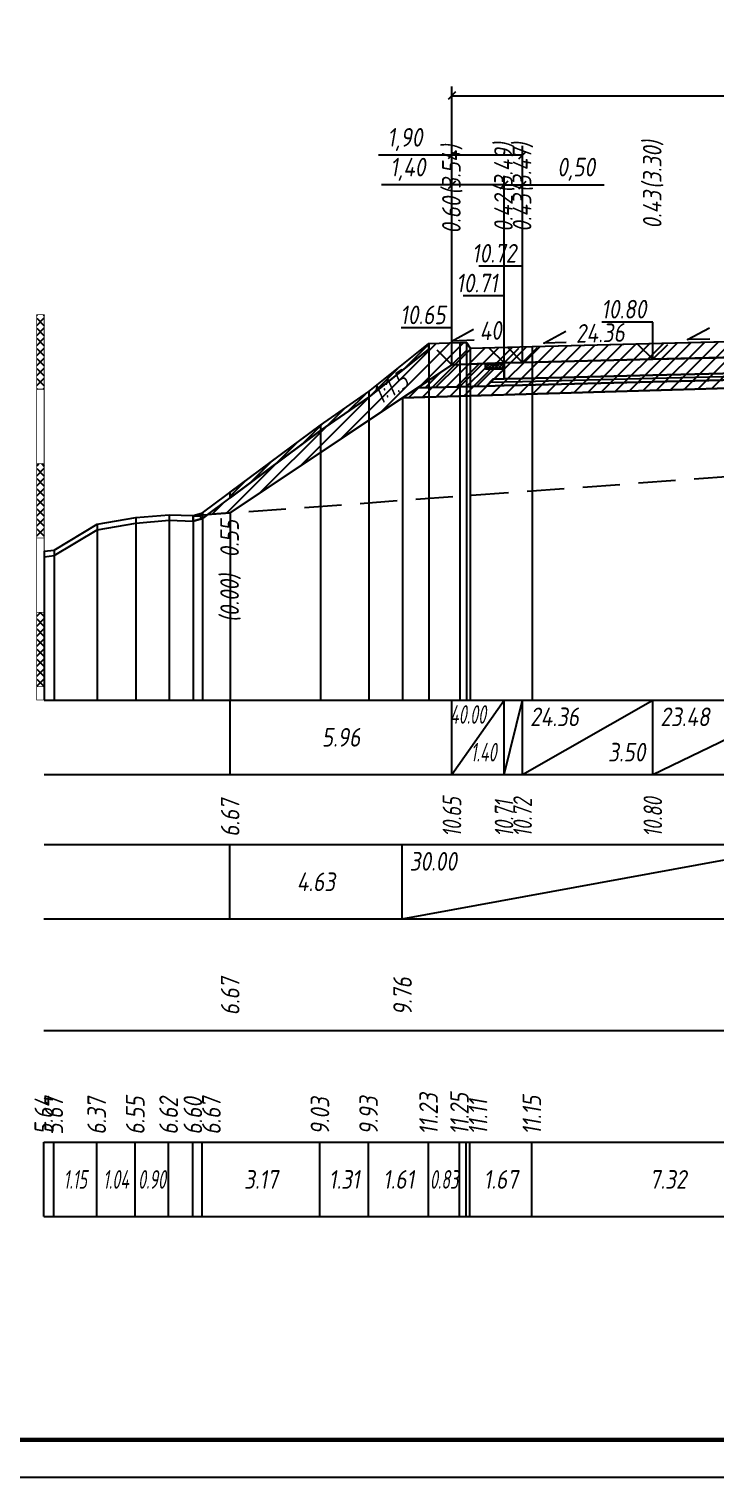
# Model space of a CAD drawing. Extents: x -717 to 1451, y -133302 to 233.
# Drawn here: x 78 to 170.2, y -101374.4 to -101179.8 of the extents above; entities that cross this region are included whole.
import ezdxf
from ezdxf.enums import TextEntityAlignment as Align

# ---------------------------------------------------------------- set-up
doc = ezdxf.new("R2010")
doc.units = 0
doc.linetypes.add('штриховая', pattern=[0.75, 0.5, -0.25])
for name, color, linetype in [('Интерполированный поперечник', 2, 'Continuous'), ('Код_510', 7, 'Continuous'), ('Код_514', 1, 'Continuous'), ('Код_516', 1, 'Continuous'), ('Контур_0', 7, 'Continuous'), ('Контур_2521', 7, 'Continuous'), ('Контур_2564', 7, 'Continuous'), ('Контур_2660', 7, 'Continuous'), ('Контур_2665', 7, 'Continuous'), ('Контур_400', 7, 'Continuous'), ('Контур_508', 7, 'Continuous'), ('Контур_512', 7, 'Continuous'), ('Контур_513', 7, 'Continuous'), ('Контур_818', 7, 'Continuous'), ('Красный поперечник', 1, 'Continuous'), ('Линейка абсолютных высот', 7, 'Continuous'), ('Объём_2501', 7, 'Continuous'), ('Объём_2564', 7, 'Continuous'), ('Объём_2650', 7, 'Continuous'), ('Объём_2660', 7, 'Continuous'), ('Объём_2661', 7, 'Continuous'), ('Объём_2665', 7, 'Continuous'), ('Объём_2666', 7, 'Continuous'), ('Объём_2667', 7, 'Continuous'), ('Объём_2668', 7, 'Continuous'), ('Объём_2669', 7, 'Continuous'), ('Объём_2675', 7, 'Continuous'), ('Откосы', 7, 'Continuous'), ('Отметки покрытия', 7, 'Continuous'), ('Рабочие отметки', 7, 'Continuous'), ('Рабочие отметки доп.', 7, 'Continuous'), ('Таблица', 7, 'Continuous'), ('Уклоны проезжей части', 7, 'Continuous'), ('Черный поперечник', 3, 'Continuous')]:
    doc.layers.add(name, color=color, linetype=linetype)
for name, color, linetype, true_color in [('Контур_2540', 2, 'Continuous', 0xffff00), ('Контур_2560', 2, 'Continuous', 0xffff00), ('Контур_2561', 7, 'Continuous', 0xff8040), ('Контур_2562', 3, 'Continuous', 0x00ff00), ('Контур_2563', 7, 'Continuous', 0xff8000), ('Контур_2570', 7, 'Continuous', 0x80ff00), ('Контур_2736', 4, 'Continuous', 0x00ffff), ('Контур_2737', 4, 'Continuous', 0x00ffff), ('Контур_2738', 4, 'Continuous', 0x00ffff), ('Контур_2739', 4, 'Continuous', 0x00ffff), ('Контур_2741', 4, 'Continuous', 0x00ffff), ('Контур_2742', 4, 'Continuous', 0x00ffff), ('Контур_2743', 4, 'Continuous', 0x00ffff), ('Контур_2744', 7, 'Continuous', 0xa4ffff), ('Контур_2745', 7, 'Continuous', 0xa4ffff), ('Контур_2747', 4, 'Continuous', 0x00ffff), ('Контур_2748', 4, 'Continuous', 0x00ffff), ('Контур_2749', 4, 'Continuous', 0x00ffff), ('Контур_2750', 4, 'Continuous', 0x00ffff), ('Контур_2751', 4, 'Continuous', 0x00ffff), ('Контур_2752', 4, 'Continuous', 0x00ffff), ('Контур_402', 7, 'Continuous', 0xff6464), ('Контур_703', 4, 'Continuous', 0x00ffff), ('Контур_705', 4, 'Continuous', 0x00ffff), ('Контур_707', 4, 'Continuous', 0x00ffff), ('Контур_720', 131, 'Continuous', 0xaaffff), ('Объём_2500', 7, 'Continuous', 0xc0c0c0), ('Объём_2520', 7, 'Continuous', 0x80ffff), ('Объём_2540', 2, 'Continuous', 0xffff00), ('Объём_2560', 2, 'Continuous', 0xffff00), ('Объём_2561', 7, 'Continuous', 0xff8040), ('Объём_2562', 3, 'Continuous', 0x00ff00), ('Объём_2563', 7, 'Continuous', 0xff8000), ('Объём_2570', 7, 'Continuous', 0x80ff00), ('Объём_2580', 3, 'Continuous', 0x00ff00), ('Объём_2600', 7, 'Continuous', 0x808000)]:
    doc.layers.add(name, color=color, linetype=linetype, true_color=true_color)
doc.styles.get("Standard").update_dxf_attribs({"font": 'txt', "height": 2.5})
doc.styles.add('М', font='romand.shx', dxfattribs={"width": 0.8, "oblique": 10, "height": 2.5})
doc.dimstyles.new('ISO-25', dxfattribs={"dimtxt": 2.5, "dimasz": 2.5, "dimexe": 1.25, "dimexo": 0.625, "dimtad": 1, "dimtxsty": 'Standard', "dimcen": 2.5, "dimadec": 0, "dimazin": 0, "dimtfac": 1, "dimtmove": 0, "dimatfit": 3, "dimfxl": 1, "dimarcsym": 0})
pattern_1 = [(45.0000013, (0, 0), (-0.6735192404, 0.673519211), []), (135.0000003, (0, 0), (-0.673519222, -0.67351923), [])]

# ---------------------------------------------------------------- blocks, each defined once
blk = doc.blocks.new('_Oblique')
at = {"color": 0, "linetype": 'ByBlock', "lineweight": -2}
blk.add_line((-0.5, -0.5), (0.5, 0.5), dxfattribs=at)
blk = doc.blocks.new('*D2035')
at = {"color": 0, "lineweight": -2, "transparency": 16777216}
for p, q in [((134.81, -101224.4), (134.81, -101199.52)), ((141.81, -101224.12), (141.81, -101199.52)), ((134.81, -101200.77), (125.34, -101200.77)), ((141.81, -101200.77), (134.81, -101200.77))]:
    blk.add_line(p, q, dxfattribs=at)
at = {"layer": 'Defpoints', "color": 0, "transparency": 16777216}
for p in [(141.81, -101200.77), (134.81, -101225.02), (141.81, -101224.74)]:
    blk.add_point(p, dxfattribs=at)
at = {"color": 0, "lineweight": -2, "transparency": 16777216, "rotation": 180}
blk.add_blockref('_Oblique', (134.81, -101200.77), dxfattribs=at)
at = {"color": 0, "lineweight": -2, "transparency": 16777216}
blk.add_blockref('_Oblique', (141.81, -101200.77), dxfattribs=at)
at = {"color": 0, "transparency": 16777216, "insert": (128.88, -101198.66), "char_height": 2.5, "width": 8.75, "attachment_point": 5, "style": 'М'}
blk.add_mtext('1,40', dxfattribs=at)
blk = doc.blocks.new('*D2037')
at = {"color": 0, "lineweight": -2, "transparency": 16777216}
for p, q in [((141.81, -101224.12), (141.81, -101199.52)), ((144.31, -101224.06), (144.31, -101199.52)), ((141.81, -101200.77), (144.31, -101200.77)), ((144.31, -101200.77), (155.27, -101200.77))]:
    blk.add_line(p, q, dxfattribs=at)
at = {"layer": 'Defpoints', "color": 0, "transparency": 16777216}
for p in [(144.31, -101200.77), (141.81, -101224.74), (144.31, -101224.68)]:
    blk.add_point(p, dxfattribs=at)
at = {"color": 0, "lineweight": -2, "transparency": 16777216, "rotation": 180}
blk.add_blockref('_Oblique', (141.81, -101200.77), dxfattribs=at)
at = {"color": 0, "lineweight": -2, "transparency": 16777216}
blk.add_blockref('_Oblique', (144.31, -101200.77), dxfattribs=at)
at = {"color": 0, "transparency": 16777216, "insert": (151.51, -101198.66), "char_height": 2.5, "width": 9.1667, "attachment_point": 5, "style": 'М'}
blk.add_mtext('0,50', dxfattribs=at)
blk = doc.blocks.new('*D2040')
at = {"color": 0, "lineweight": -2, "transparency": 16777216}
for p, q in [((134.81, -101224.4), (134.81, -101195.52)), ((144.31, -101224.06), (144.31, -101195.52)), ((134.81, -101196.77), (124.95, -101196.77)), ((144.31, -101196.77), (134.81, -101196.77))]:
    blk.add_line(p, q, dxfattribs=at)
at = {"layer": 'Defpoints', "color": 0, "transparency": 16777216}
for p in [(144.31, -101196.77), (134.81, -101225.02), (144.31, -101224.68)]:
    blk.add_point(p, dxfattribs=at)
at = {"color": 0, "lineweight": -2, "transparency": 16777216, "rotation": 180}
blk.add_blockref('_Oblique', (134.81, -101196.77), dxfattribs=at)
at = {"color": 0, "lineweight": -2, "transparency": 16777216}
blk.add_blockref('_Oblique', (144.31, -101196.77), dxfattribs=at)
at = {"color": 0, "transparency": 16777216, "insert": (128.49, -101194.66), "char_height": 2.5, "width": 8.75, "attachment_point": 5, "style": 'М'}
blk.add_mtext('1,90', dxfattribs=at)
blk = doc.blocks.new('*D2041')
at = {"color": 0, "lineweight": -2, "transparency": 16777216}
for p, q in [((134.81, -101224.4), (134.81, -101187.52)), ((230.31, -101223.06), (230.31, -101187.52)), ((134.81, -101188.77), (230.31, -101188.77))]:
    blk.add_line(p, q, dxfattribs=at)
at = {"layer": 'Defpoints', "color": 0, "transparency": 16777216}
for p in [(230.31, -101188.77), (230.31, -101223.68), (134.81, -101225.02)]:
    blk.add_point(p, dxfattribs=at)
at = {"color": 0, "lineweight": -2, "transparency": 16777216, "rotation": 180}
blk.add_blockref('_Oblique', (134.81, -101188.77), dxfattribs=at)
at = {"color": 0, "lineweight": -2, "transparency": 16777216}
blk.add_blockref('_Oblique', (230.31, -101188.77), dxfattribs=at)
at = {"color": 0, "transparency": 16777216, "insert": (182.56, -101186.66), "char_height": 2.5, "width": 10.4167, "attachment_point": 5, "style": 'М'}
blk.add_mtext('19,10', dxfattribs=at)

msp = doc.modelspace()

# ---------------------------------------------------------------- hatches: boundary and pattern name
h = msp.add_hatch()
h.set_pattern_fill('ANSI37', color=256, scale=0.1)
h.set_pattern_definition([(45, (140.56287, -101224.99594), (-0.22451, 0.22451), []), (135, (140.56287, -101224.99594), (-0.22451, -0.22451), [])])
h.paths.add_polyline_path([(139.313, -101224.781), (139.313, -101225.499), (141.813, -101225.499), (141.813, -101224.681), (140.555, -101224.996)])
at = {"layer": 'Линейка абсолютных высот'}
h = msp.add_hatch(dxfattribs=at)
h.set_pattern_fill('ANSI37', scale=0.3, style=0)
h.set_pattern_definition(pattern_1)
h.paths.add_polyline_path([(80, -101228.211), (80, -101218.211), (79, -101218.211), (79, -101228.211)])
h = msp.add_hatch(dxfattribs=at)
h.set_pattern_fill('ANSI37', scale=0.3, style=0)
h.set_pattern_definition(pattern_1)
h.paths.add_polyline_path([(80, -101248.211), (80, -101238.211), (79, -101238.211), (79, -101248.211)])
h = msp.add_hatch(dxfattribs=at)
h.set_pattern_fill('ANSI37', scale=0.3, style=0)
h.set_pattern_definition(pattern_1)
h.paths.add_polyline_path([(80, -101268.211), (80, -101258.211), (79, -101258.211), (79, -101268.211)])
at = {"layer": 'Объём_2563'}
h = msp.add_hatch(dxfattribs=at)
h.set_pattern_fill('ANSI31', color=256, scale=0.3)
h.paths.add_polyline_path([(140.313, -101226.867), (141.813, -101226.831), (141.813, -101225.499), (139.313, -101225.495), (139.313, -101224.781), (134.813, -101224.961), (130.235, -101228.013), (139.39, -101227.79)])
at = {"layer": 'Объём_2570'}
h = msp.add_hatch(dxfattribs=at)
h.set_pattern_fill('ANSI31', color=256, scale=0.2)
h.paths.add_polyline_path([(131.722, -101222.822), (123.66, -101229.291), (117.121, -101233.788), (105, -101242.82), (105, -101242.07), (117.121, -101233.038), (123.66, -101228.541), (131.722, -101222.072)])
at = {"layer": 'Объём_2600'}
h = msp.add_hatch(dxfattribs=at)
h.set_pattern_fill('ANSI31', color=6, scale=0.4)
h.paths.add_polyline_path([(182.563, -101227.756), (128.172, -101229.388), (105, -101244.836), (101.999, -101245.056), (117.121, -101233.788), (123.66, -101229.291), (131.722, -101222.822), (131.722, -101222.072), (135.876, -101221.948), (136.773, -101221.93), (137.273, -101222.68), (145.602, -101222.457), (182.563, -101221.547)])
h = msp.add_hatch(dxfattribs=at)
h.set_pattern_fill('HONEY', color=5, scale=0.3)
h.paths.add_polyline_path([(101.282, -101245.59), (100.034, -101245.948), (100.034, -101245.199), (101.999, -101245.056)])

# ---------------------------------------------------------------- linework, layer by layer
at = {"flags": 128}
msp.add_lwpolyline([(-30.054, -101374.421), (389.946, -101374.421), (389.946, -101077.421), (-30.054, -101077.421)], close=True, dxfattribs=at)
at = {"const_width": 0.6, "flags": 128}
msp.add_lwpolyline([(-10.054, -101369.421), (384.946, -101369.421), (384.946, -101082.421), (-10.054, -101082.421)], close=True, dxfattribs=at)
msp.add_lwpolyline([(139.313, -101224.781), (139.313, -101225.499), (141.813, -101225.499), (141.813, -101224.681), (140.555, -101224.996), (139.313, -101224.781)])
at = {"layer": 'Интерполированный поперечник', "linetype": 'штриховая', "ltscale": 10, "flags": 128}
msp.add_lwpolyline([(100.034, -101245.199), (258.338, -101233.621)], dxfattribs=at)
at = {"layer": 'Код_510'}
for p, q in [((79.946, -101339.421), (79.946, -101329.421)), ((81.287, -101339.421), (81.287, -101329.421)), ((87.057, -101339.421), (87.057, -101329.421)), ((92.244, -101339.421), (92.244, -101329.421)), ((96.725, -101339.421), (96.725, -101329.421)), ((99.98, -101339.421), (99.98, -101329.421)), ((101.228, -101339.421), (101.228, -101329.421)), ((117.067, -101339.421), (117.067, -101329.421)), ((123.606, -101339.421), (123.606, -101329.421)), ((131.668, -101339.421), (131.668, -101329.421)), ((135.822, -101339.421), (135.822, -101329.421)), ((136.719, -101339.421), (136.719, -101329.421)), ((137.219, -101339.421), (137.219, -101329.421)), ((145.548, -101339.421), (145.548, -101329.421))]:
    msp.add_line(p, q, dxfattribs=at)
at = {"layer": 'Код_514'}
for p, q in [((105, -101280), (105, -101270)), ((134.813, -101280), (134.813, -101270)), ((134.813, -101280), (141.813, -101270)), ((141.813, -101280), (141.813, -101270)), ((141.813, -101280), (144.313, -101270)), ((144.313, -101280), (144.313, -101270)), ((144.313, -101280), (161.813, -101270)), ((161.813, -101280), (161.813, -101270)), ((161.813, -101280), (182.563, -101270))]:
    msp.add_line(p, q, dxfattribs=at)
at = {"layer": 'Код_516'}
for p, q in [((104.946, -101299.421), (104.946, -101289.421)), ((128.118, -101299.421), (128.118, -101289.421)), ((128.118, -101299.421), (182.509, -101289.421))]:
    msp.add_line(p, q, dxfattribs=at)
at = {"layer": 'Контур_0', "flags": 128}
for points in [[(182.563, -101223.706), (161.813, -101224.194), (144.313, -101224.62), (144.313, -101224.62), (144.313, -101224.62), (144.313, -101224.62), (144.313, -101224.62), (141.813, -101224.681), (141.813, -101226.831), (144.313, -101226.77), (144.313, -101226.77), (144.313, -101226.77), (144.313, -101226.77), (144.313, -101226.77), (144.313, -101226.77), (161.813, -101226.344), (182.563, -101225.856), (182.563, -101223.706)], [(134.813, -101224.961), (105, -101244.836), (105, -101244.836), (105, -101244.836), (105, -101244.836), (105, -101244.836), (105, -101244.836), (105, -101244.836), (105, -101244.836), (105, -101244.836), (105, -101244.836), (105, -101244.836), (105, -101244.836), (105, -101244.836), (105, -101244.836), (105, -101244.836)], [(134.813, -101224.961), (105, -101244.836), (105, -101244.836), (105, -101244.836), (105, -101244.836), (105, -101244.836), (105, -101244.836), (105, -101244.836), (105, -101244.836), (105, -101244.836), (105, -101244.836), (105, -101244.836), (105, -101244.836), (105, -101244.836), (105, -101244.836), (105, -101244.836), (105, -101244.836), (105, -101244.836), (105, -101244.836), (105, -101244.836), (105, -101244.836), (105, -101244.836), (105, -101244.836), (105, -101244.836), (105, -101244.836), (105, -101244.836), (105, -101244.836), (105, -101244.836), (105, -101244.836), (105, -101244.836)], [(134.813, -101224.961), (134.813, -101224.961)], [(130.235, -101228.013), (139.39, -101227.79), (140.313, -101226.867), (141.813, -101226.831)], [(182.563, -101225.856), (161.813, -101226.344), (144.313, -101226.77), (144.313, -101226.77), (144.313, -101226.77), (144.313, -101226.77), (144.313, -101226.77), (144.313, -101226.77), (141.813, -101226.831), (140.313, -101226.867), (139.39, -101227.79), (141.813, -101227.731), (144.313, -101227.67), (144.313, -101227.67), (144.313, -101227.67), (144.313, -101227.67), (144.313, -101227.67), (144.313, -101227.67), (161.813, -101227.244), (182.563, -101226.756), (182.563, -101225.856)]]:
    msp.add_lwpolyline(points, dxfattribs=at)
at = {"layer": 'Контур_2521', "color": 250, "flags": 128}
msp.add_lwpolyline([(182.563, -101226.306), (161.813, -101226.794), (144.313, -101227.22), (144.313, -101227.22), (144.313, -101227.22), (144.313, -101227.22), (144.313, -101227.22), (144.313, -101227.22), (141.813, -101227.281), (139.852, -101227.329)], dxfattribs=at)
at = {"layer": 'Контур_2540', "flags": 128}
msp.add_lwpolyline([(161.813, -101227.244), (144.313, -101227.67), (141.813, -101227.731), (139.39, -101227.79), (130.235, -101228.013), (128.172, -101229.388), (182.563, -101227.756), (182.563, -101226.756), (161.813, -101227.244)], dxfattribs=at)
at = {"layer": 'Контур_2560', "flags": 128}
msp.add_lwpolyline([(134.813, -101224.961), (134.813, -101224.961), (134.813, -101224.961), (141.813, -101224.681)], dxfattribs=at)
at = {"layer": 'Контур_2561', "flags": 128}
msp.add_lwpolyline([(141.813, -101224.681), (141.813, -101224.681), (134.813, -101224.961), (134.813, -101224.961), (141.813, -101224.681)], dxfattribs=at)
at = {"layer": 'Контур_2562', "flags": 128}
msp.add_lwpolyline([(134.813, -101224.961), (134.813, -101224.961), (134.813, -101224.961), (134.813, -101224.961), (134.813, -101224.961)], dxfattribs=at)
at = {"layer": 'Контур_2563', "flags": 128}
msp.add_lwpolyline([(140.313, -101226.867), (141.813, -101226.831), (141.813, -101224.681), (134.813, -101224.961), (130.235, -101228.013), (139.39, -101227.79), (140.313, -101226.867)], dxfattribs=at)
at = {"layer": 'Контур_2564', "flags": 128}
msp.add_lwpolyline([(134.813, -101224.961), (141.813, -101224.681)], dxfattribs=at)
at = {"layer": 'Контур_2570', "flags": 128}
msp.add_lwpolyline([(80, -101250.75), (81.341, -101250.588), (87.111, -101247.122), (92.298, -101246.202), (96.779, -101245.837), (100.034, -101245.948), (100.034, -101245.948), (101.282, -101245.59), (117.121, -101233.788), (123.66, -101229.291), (131.722, -101222.822), (131.722, -101222.072), (135.876, -101221.948), (136.773, -101221.93), (137.273, -101222.68), (145.602, -101222.457), (182.217, -101221.553)], dxfattribs=at)
at = {"layer": 'Контур_2660', "flags": 128}
msp.add_lwpolyline([(128.172, -101229.388), (182.563, -101227.756)], dxfattribs=at)
at = {"layer": 'Контур_2665', "flags": 128}
msp.add_lwpolyline([(134.813, -101224.961), (134.813, -101224.961)], dxfattribs=at)
at = {"layer": 'Контур_2736', "flags": 128}
msp.add_lwpolyline([(134.813, -101224.961), (105, -101244.836)], dxfattribs=at)
at = {"layer": 'Контур_2737', "flags": 128}
msp.add_lwpolyline([(105, -101244.836), (105, -101244.836)], dxfattribs=at)
at = {"layer": 'Контур_2738', "flags": 128}
msp.add_lwpolyline([(105, -101244.836), (105, -101244.836)], dxfattribs=at)
at = {"layer": 'Контур_2739', "flags": 128}
msp.add_lwpolyline([(105, -101244.836), (105, -101244.836)], dxfattribs=at)
at = {"layer": 'Контур_2741', "flags": 128}
msp.add_lwpolyline([(105, -101244.836), (105, -101244.836)], dxfattribs=at)
at = {"layer": 'Контур_2742', "flags": 128}
msp.add_lwpolyline([(105, -101244.836), (105, -101244.836)], dxfattribs=at)
at = {"layer": 'Контур_2743', "flags": 128}
msp.add_lwpolyline([(105, -101244.836), (105, -101244.836)], dxfattribs=at)
at = {"layer": 'Контур_2744', "flags": 128}
msp.add_lwpolyline([(105, -101244.836), (105, -101244.836)], dxfattribs=at)
msp.add_lwpolyline([(105, -101244.836), (105, -101244.836)], dxfattribs=at)
msp.add_lwpolyline([(105, -101244.836), (105, -101244.836)], dxfattribs=at)
msp.add_lwpolyline([(105, -101244.836), (105, -101244.836)], dxfattribs=at)
msp.add_lwpolyline([(105, -101244.836), (105, -101244.836)], dxfattribs=at)
msp.add_lwpolyline([(105, -101244.836), (105, -101244.836)], dxfattribs=at)
at = {"layer": 'Контур_2745', "flags": 128}
msp.add_lwpolyline([(105, -101244.836), (105, -101244.836)], dxfattribs=at)
msp.add_lwpolyline([(105, -101244.836), (105, -101244.836)], dxfattribs=at)
msp.add_lwpolyline([(105, -101244.836), (105, -101244.836)], dxfattribs=at)
msp.add_lwpolyline([(105, -101244.836), (105, -101244.836)], dxfattribs=at)
msp.add_lwpolyline([(105, -101244.836), (105, -101244.836)], dxfattribs=at)
msp.add_lwpolyline([(105, -101244.836), (105, -101244.836)], dxfattribs=at)
at = {"layer": 'Контур_2747', "flags": 128}
msp.add_lwpolyline([(105, -101244.836), (105, -101244.836)], dxfattribs=at)
at = {"layer": 'Контур_2748', "flags": 128}
msp.add_lwpolyline([(105, -101244.836), (105, -101244.836)], dxfattribs=at)
at = {"layer": 'Контур_2749', "flags": 128}
msp.add_lwpolyline([(105, -101244.836), (105, -101244.836)], dxfattribs=at)
at = {"layer": 'Контур_2750', "flags": 128}
msp.add_lwpolyline([(105, -101244.836), (105, -101244.836)], dxfattribs=at)
at = {"layer": 'Контур_2751', "flags": 128}
msp.add_lwpolyline([(105, -101244.836), (105, -101244.836)], dxfattribs=at)
at = {"layer": 'Контур_2752', "flags": 128}
msp.add_lwpolyline([(105, -101244.836), (105, -101244.836)], dxfattribs=at)
at = {"layer": 'Контур_400', "flags": 128}
msp.add_lwpolyline([(141.813, -101224.681), (144.313, -101224.62), (144.313, -101224.62), (144.313, -101224.62), (144.313, -101224.62), (144.313, -101224.62), (144.313, -101224.62), (161.813, -101224.194), (182.563, -101223.706)], dxfattribs=at)
at = {"layer": 'Контур_402', "flags": 128}
msp.add_lwpolyline([(128.172, -101229.388), (182.563, -101227.756), (239.057, -101229.451)], dxfattribs=at)
at = {"layer": 'Контур_508', "flags": 128}
msp.add_lwpolyline([(105, -101244.836), (128.172, -101229.388), (182.563, -101227.756), (239.057, -101229.451), (246.599, -101234.479)], dxfattribs=at)
at = {"layer": 'Контур_512', "flags": 128}
msp.add_lwpolyline([(105, -101244.836), (128.172, -101229.388), (182.563, -101227.756), (239.057, -101229.451), (246.599, -101234.479)], dxfattribs=at)
at = {"layer": 'Контур_513', "flags": 128}
msp.add_lwpolyline([(105, -101244.836), (128.172, -101229.388), (182.563, -101227.756), (239.057, -101229.451), (246.599, -101234.479)], dxfattribs=at)
at = {"layer": 'Контур_703', "flags": 128}
for points in [[(134.813, -101224.961), (105, -101244.836)], [(105, -101244.836), (105, -101244.836)]]:
    msp.add_lwpolyline(points, dxfattribs=at)
at = {"layer": 'Контур_705', "flags": 128}
msp.add_lwpolyline([(105, -101244.836), (105, -101244.836)], dxfattribs=at)
at = {"layer": 'Контур_707', "flags": 128}
msp.add_lwpolyline([(105, -101244.836), (105, -101244.836)], dxfattribs=at)
at = {"layer": 'Контур_720', "flags": 128}
msp.add_lwpolyline([(105, -101244.836), (105, -101244.836)], dxfattribs=at)
at = {"layer": 'Контур_818', "flags": 128}
msp.add_lwpolyline([(105, -101242.82), (117.121, -101233.788), (123.66, -101229.291), (131.722, -101222.822), (131.722, -101222.072), (135.876, -101221.948), (136.773, -101221.93), (137.273, -101222.68), (145.602, -101222.457), (182.217, -101221.553), (182.563, -101221.547), (190.913, -101221.405), (227.945, -101221.424), (228.445, -101220.674), (229.504, -101220.948), (233.688, -101221.681), (246.599, -101227.38)], dxfattribs=at)
at = {"layer": 'Красный поперечник'}
for p, q in [((161.813, -101224.194), (182.563, -101223.706)), ((105, -101244.836), (134.813, -101224.961)), ((134.813, -101224.961), (141.813, -101224.681)), ((141.813, -101224.681), (144.313, -101224.62)), ((144.313, -101224.62), (161.813, -101224.194)), ((128.172, -101229.388), (128.172, -101270)), ((105, -101244.836), (105, -101270))]:
    msp.add_line(p, q, dxfattribs=at)
at = {"layer": 'Линейка абсолютных высот', "color": 7, "const_width": 0.1, "flags": 128}
for points in [[(80, -101228.211), (80, -101218.211), (79, -101218.211), (79, -101228.211), (80, -101228.211)], [(80, -101238.211), (80, -101228.211), (79, -101228.211), (79, -101238.211), (80, -101238.211)], [(80, -101248.211), (80, -101238.211), (79, -101238.211), (79, -101248.211), (80, -101248.211)], [(80, -101258.211), (80, -101248.211), (79, -101248.211), (79, -101258.211), (80, -101258.211)], [(80, -101268.211), (80, -101258.211), (79, -101258.211), (79, -101268.211), (80, -101268.211)], [(80, -101270), (80, -101268.211), (79, -101268.211), (79, -101270), (80, -101270)]]:
    msp.add_lwpolyline(points, dxfattribs=at)
at = {"layer": 'Объём_2500', "flags": 128}
msp.add_lwpolyline([(182.563, -101223.706), (161.813, -101224.194), (144.313, -101224.62), (144.313, -101224.62), (144.313, -101224.62), (144.313, -101224.62), (144.313, -101224.62), (141.813, -101224.681), (141.813, -101226.831), (144.313, -101226.77), (144.313, -101226.77), (144.313, -101226.77), (144.313, -101226.77), (144.313, -101226.77), (144.313, -101226.77), (161.813, -101226.344), (182.563, -101225.856), (182.563, -101223.706)], dxfattribs=at)
at = {"layer": 'Объём_2501', "flags": 128}
msp.add_lwpolyline([(141.813, -101224.681), (144.313, -101224.62), (144.313, -101224.62), (144.313, -101224.62), (144.313, -101224.62), (144.313, -101224.62), (144.313, -101224.62), (161.813, -101224.194), (182.563, -101223.706)], dxfattribs=at)
at = {"layer": 'Объём_2520', "color": 250, "flags": 128}
msp.add_lwpolyline([(182.563, -101225.856), (161.813, -101226.344), (144.313, -101226.77), (144.313, -101226.77), (144.313, -101226.77), (144.313, -101226.77), (144.313, -101226.77), (144.313, -101226.77), (141.813, -101226.831), (140.313, -101226.867), (139.39, -101227.79), (141.813, -101227.731), (144.313, -101227.67), (144.313, -101227.67), (144.313, -101227.67), (144.313, -101227.67), (144.313, -101227.67), (144.313, -101227.67), (161.813, -101227.244), (182.563, -101226.756), (182.563, -101225.856)], dxfattribs=at)
at = {"layer": 'Объём_2540', "flags": 128}
msp.add_lwpolyline([(161.813, -101227.244), (144.313, -101227.67), (141.813, -101227.731), (139.39, -101227.79), (130.235, -101228.013), (128.172, -101229.388), (182.563, -101227.756), (182.563, -101226.756), (161.813, -101227.244)], dxfattribs=at)
at = {"layer": 'Объём_2560', "flags": 128}
msp.add_lwpolyline([(134.813, -101224.961), (134.813, -101224.961), (134.813, -101224.961), (141.813, -101224.681)], dxfattribs=at)
at = {"layer": 'Объём_2561', "flags": 128}
msp.add_lwpolyline([(141.813, -101224.681), (141.813, -101224.681), (134.813, -101224.961), (134.813, -101224.961), (141.813, -101224.681)], dxfattribs=at)
at = {"layer": 'Объём_2562', "flags": 128}
msp.add_lwpolyline([(134.813, -101224.961), (134.813, -101224.961), (134.813, -101224.961), (134.813, -101224.961), (134.813, -101224.961)], dxfattribs=at)
at = {"layer": 'Объём_2563', "color": 250, "flags": 128}
msp.add_lwpolyline([(140.313, -101226.867), (141.813, -101226.831), (141.813, -101225.499), (139.313, -101225.495), (139.313, -101224.781), (134.813, -101224.961), (130.235, -101228.013), (139.39, -101227.79), (140.313, -101226.867)], dxfattribs=at)
at = {"layer": 'Объём_2564', "flags": 128}
msp.add_lwpolyline([(134.813, -101224.961), (141.813, -101224.681)], dxfattribs=at)
at = {"layer": 'Объём_2570', "flags": 128}
msp.add_lwpolyline([(131.722, -101222.822), (123.66, -101229.291), (117.121, -101233.788), (105, -101242.82), (105, -101242.07), (117.121, -101233.038), (123.66, -101228.541), (131.722, -101222.072), (131.722, -101222.822), (131.722, -101222.822)], dxfattribs=at)
at = {"layer": 'Объём_2580', "flags": 128}
msp.add_lwpolyline([(134.813, -101224.961), (134.813, -101224.961)], dxfattribs=at)
at = {"layer": 'Объём_2600', "color": 5, "flags": 128}
msp.add_lwpolyline([(101.282, -101245.59), (100.034, -101245.948), (100.034, -101245.199), (101.999, -101245.056), (101.282, -101245.59), (101.282, -101245.59)], dxfattribs=at)
at = {"layer": 'Объём_2650', "color": 6, "flags": 128}
msp.add_lwpolyline([(182.563, -101227.756), (128.172, -101229.388), (105, -101244.836), (101.999, -101245.056), (117.121, -101233.788), (123.66, -101229.291), (131.722, -101222.822), (131.722, -101222.072), (135.876, -101221.948), (136.773, -101221.93), (137.273, -101222.68), (145.602, -101222.457), (182.563, -101221.547), (182.563, -101227.756), (182.563, -101227.756)], dxfattribs=at)
at = {"layer": 'Объём_2660', "flags": 128}
msp.add_lwpolyline([(128.172, -101229.388), (182.563, -101227.756)], dxfattribs=at)
at = {"layer": 'Объём_2661', "flags": 128}
msp.add_lwpolyline([(134.813, -101224.961), (105, -101244.836)], dxfattribs=at)
at = {"layer": 'Объём_2665', "flags": 128}
msp.add_lwpolyline([(134.813, -101224.961), (134.813, -101224.961)], dxfattribs=at)
at = {"layer": 'Объём_2666', "flags": 128}
msp.add_lwpolyline([(134.813, -101224.961), (105, -101244.836)], dxfattribs=at)
at = {"layer": 'Объём_2667', "flags": 128}
msp.add_lwpolyline([(105, -101244.836), (105, -101244.836)], dxfattribs=at)
msp.add_lwpolyline([(105, -101244.836), (105, -101244.836)], dxfattribs=at)
at = {"layer": 'Объём_2668', "flags": 128}
msp.add_lwpolyline([(105, -101244.836), (105, -101244.836)], dxfattribs=at)
msp.add_lwpolyline([(105, -101244.836), (105, -101244.836)], dxfattribs=at)
at = {"layer": 'Объём_2669', "flags": 128}
msp.add_lwpolyline([(105, -101244.836), (105, -101244.836)], dxfattribs=at)
msp.add_lwpolyline([(105, -101244.836), (105, -101244.836)], dxfattribs=at)
at = {"layer": 'Объём_2675', "flags": 128}
msp.add_lwpolyline([(105, -101244.836), (105, -101244.836)], dxfattribs=at)
msp.add_lwpolyline([(105, -101244.836), (105, -101244.836)], dxfattribs=at)
msp.add_lwpolyline([(105, -101244.836), (105, -101244.836)], dxfattribs=at)
msp.add_lwpolyline([(105, -101244.836), (105, -101244.836)], dxfattribs=at)
msp.add_lwpolyline([(105, -101244.836), (105, -101244.836)], dxfattribs=at)
msp.add_lwpolyline([(105, -101244.836), (105, -101244.836)], dxfattribs=at)
msp.add_lwpolyline([(105, -101244.836), (105, -101244.836)], dxfattribs=at)
msp.add_lwpolyline([(105, -101244.836), (105, -101244.836)], dxfattribs=at)
msp.add_lwpolyline([(105, -101244.836), (105, -101244.836)], dxfattribs=at)
msp.add_lwpolyline([(105, -101244.836), (105, -101244.836)], dxfattribs=at)
msp.add_lwpolyline([(105, -101244.836), (105, -101244.836)], dxfattribs=at)
msp.add_lwpolyline([(105, -101244.836), (105, -101244.836)], dxfattribs=at)
at = {"layer": 'Откосы', "color": 1, "flags": 128}
for points in [[(137.781, -101221.639), (134.784, -101221.758), (137.721, -101220.14)], [(150.159, -101221.938), (147.159, -101222.011), (150.122, -101220.438)], [(169.484, -101221.473), (166.485, -101221.544), (169.449, -101219.974)]]:
    msp.add_lwpolyline(points, dxfattribs=at)
at = {"layer": 'Отметки покрытия', "color": 1}
for p, q in [((144.313, -101211.681), (138.413, -101211.681)), ((144.313, -101224.62), (144.313, -101211.681)), ((141.813, -101215.681), (136.313, -101215.681)), ((141.813, -101224.681), (141.813, -101215.681)), ((161.813, -101219.194), (154.963, -101219.194)), ((161.813, -101224.194), (161.813, -101219.194)), ((134.813, -101219.961), (127.963, -101219.961)), ((134.813, -101224.961), (134.813, -101219.961)), ((134.813, -101224.961), (132.813, -101222.961)), ((134.813, -101224.961), (136.813, -101222.961)), ((141.813, -101224.681), (139.813, -101222.681)), ((141.813, -101224.681), (143.813, -101222.681)), ((144.313, -101224.62), (142.313, -101222.62)), ((144.313, -101224.62), (146.313, -101222.62)), ((161.813, -101224.194), (159.813, -101222.194)), ((161.813, -101224.194), (163.813, -101222.194))]:
    msp.add_line(p, q, dxfattribs=at)
at = {"layer": 'Таблица'}
for p, q in [((80, -101270), (271.599, -101270)), ((80, -101280), (271.599, -101280)), ((80, -101289.421), (271.599, -101289.421)), ((79.946, -101299.421), (271.545, -101299.421)), ((79.946, -101314.421), (271.545, -101314.421)), ((79.946, -101329.421), (271.545, -101329.421)), ((79.946, -101339.421), (271.545, -101339.421))]:
    msp.add_line(p, q, dxfattribs=at)
at = {"layer": 'Черный поперечник', "color": 7}
for p, q in [((131.722, -101222.072), (131.722, -101270)), ((135.876, -101221.948), (135.876, -101270)), ((136.773, -101221.93), (136.773, -101270)), ((137.273, -101222.68), (137.273, -101270)), ((145.602, -101222.457), (145.602, -101270)), ((123.66, -101228.541), (123.66, -101270)), ((117.121, -101233.038), (117.121, -101270)), ((96.779, -101245.087), (96.779, -101270)), ((101.282, -101244.84), (101.282, -101270)), ((87.111, -101246.372), (87.111, -101270)), ((92.298, -101245.452), (92.298, -101270)), ((100.034, -101245.198), (100.034, -101270)), ((80, -101250), (80, -101270)), ((81.341, -101249.838), (81.341, -101270))]:
    msp.add_line(p, q, dxfattribs=at)
at = {"layer": 'Черный поперечник', "flags": 128}
msp.add_lwpolyline([(80, -101250), (81.341, -101249.838), (87.111, -101246.372), (92.298, -101245.452), (96.779, -101245.087), (100.034, -101245.198), (101.282, -101244.84), (117.121, -101233.038), (123.66, -101228.541), (131.722, -101222.072), (135.876, -101221.948), (136.773, -101221.93), (137.273, -101222.68), (145.602, -101222.457), (182.217, -101221.553)], dxfattribs=at)

# ---------------------------------------------------------------- texts
at = {"layer": 'Код_510', "style": 'М', "oblique": 10, "width": 0.8}
for s, p in [('11.23', (131.668, -101328.421)), ('11.25', (135.822, -101328.421)), ('11.15', (145.548, -101328.421)), ('5.64', (79.946, -101328.421)), ('5.67', (81.287, -101328.421)), ('6.37', (87.057, -101328.421)), ('6.55', (92.244, -101328.421)), ('6.62', (96.725, -101328.421)), ('6.60', (99.98, -101328.421)), ('6.67', (102.48, -101328.421)), ('9.03', (117.067, -101328.421)), ('9.93', (123.606, -101328.421)), ('11.11', (138.322, -101328.421))]:
    msp.add_text(s, height=2.5, rotation=90, dxfattribs=at).set_placement(p, align=Align.MIDDLE_LEFT)
at = {"layer": 'Код_510', "style": 'М', "oblique": 10}
for s, width, p in [('1.15', 0.6, (84.172, -101334.421)), ('1.04', 0.6, (89.65, -101334.421)), ('0.90', 0.6, (94.484, -101334.421)), ('3.17', 0.8, (109.147, -101334.421)), ('1.31', 0.8, (120.336, -101334.421)), ('1.61', 0.8, (127.637, -101334.421)), ('0.83', 0.6, (133.745, -101334.421)), ('1.67', 0.8, (141.383, -101334.421)), ('7.32', 0.8, (163.855, -101334.421))]:
    msp.add_text(s, height=2.5, dxfattribs=dict(at, width=width)).set_placement(p, align=Align.MIDDLE_CENTER)
at = {"layer": 'Код_514', "style": 'М', "oblique": 10}
for s, width, p in [('40.00', 0.6, (134.539, -101270.682)), ('24.36', 0.8, (145.313, -101271)), ('23.48', 0.8, (162.813, -101271))]:
    msp.add_text(s, height=2.5, dxfattribs=dict(at, width=width)).set_placement(p, align=Align.TOP_LEFT)
at = {"layer": 'Код_514', "style": 'М', "oblique": 10, "width": 0.8}
msp.add_text('5.96', height=2.5, dxfattribs=at).set_placement((119.906, -101275), align=Align.MIDDLE_CENTER)
at = {"layer": 'Код_514', "style": 'М', "oblique": 10}
for s, width, p in [('1.40', 0.6, (140.813, -101279)), ('3.50', 0.8, (160.813, -101279))]:
    msp.add_text(s, height=2.5, dxfattribs=dict(at, width=width)).set_placement(p, align=Align.BOTTOM_RIGHT)
for s, width, p in [('6.67', 0.8, (105, -101288.382)), ('10.65', 0.7, (134.813, -101288.382)), ('10.71', 0.7, (141.813, -101288.382)), ('10.72', 0.7, (144.313, -101288.382)), ('10.80', 0.7, (161.813, -101288.382))]:
    msp.add_text(s, height=2.5, rotation=90, dxfattribs=dict(at, width=width)).set_placement(p, align=Align.MIDDLE_LEFT)
at = {"layer": 'Код_516', "style": 'М', "oblique": 10, "width": 0.8}
msp.add_text('30.00', height=2.5, dxfattribs=at).set_placement((129.118, -101290.421), align=Align.TOP_LEFT)
msp.add_text('4.63', height=2.5, dxfattribs=at).set_placement((116.532, -101294.421), align=Align.MIDDLE_CENTER)
for s, p in [('6.67', (105, -101312.371)), ('9.76', (128.172, -101312.371))]:
    msp.add_text(s, height=2.5, rotation=90, dxfattribs=at).set_placement(p, align=Align.MIDDLE_LEFT)
at = {"layer": 'Отметки покрытия', "color": 1, "style": 'М', "oblique": 10, "width": 0.8}
for s, p in [('10.72', (143.454, -101211.95)), ('10.71', (140.954, -101215.95)), ('10.65', (133.954, -101220.23)), ('10.80', (160.954, -101219.462))]:
    msp.add_text(s, height=2.5, dxfattribs=at).set_placement(p, align=Align.BOTTOM_RIGHT)
at = {"layer": 'Рабочие отметки', "color": 1, "style": 'М', "oblique": 10, "width": 0.8}
for s, p in [('0.60', (134.735, -101202.332)), ('0.42', (141.735, -101202.052)), ('0.43', (144.235, -101201.991)), ('0.43', (161.735, -101201.565)), ('0.55', (104.922, -101245.767))]:
    msp.add_text(s, height=2.5, rotation=90, dxfattribs=at).set_placement(p, align=Align.MIDDLE_RIGHT)
at = {"layer": 'Рабочие отметки доп.', "color": 1, "style": 'М', "oblique": 10, "width": 0.8}
for s, p in [('(3.54)', (134.735, -101202.062)), ('(3.49)', (141.735, -101201.782)), ('(3.47)', (144.235, -101201.721)), ('(3.30)', (161.735, -101201.295))]:
    msp.add_text(s, height=2.5, rotation=90, dxfattribs=at).set_placement(p, align=Align.MIDDLE_LEFT)
msp.add_text('(0.00)', height=2.5, rotation=90, dxfattribs=at).set_placement((104.922, -101253.067), align=Align.MIDDLE_RIGHT)
at = {"layer": 'Уклоны проезжей части', "color": 1, "style": 'М', "oblique": 10, "width": 0.8}
for s, rotation, p in [('40', 2.29061, (140.086, -101222.355)), ('24.36', 1.39546, (154.791, -101222.664)), ('1:1.5', 33.69007, (127.646, -101229.625))]:
    msp.add_text(s, height=2.5, rotation=rotation, dxfattribs=at).set_placement(p, align=Align.BOTTOM_CENTER)

# ---------------------------------------------------------------- dimensions: what is measured, and where the dimension line sits
at = {"color": 5}
dim = msp.add_linear_dim(base=(230.313, -101188.769), p1=(134.813, -101225.023), p2=(230.313, -101223.684), angle=180, dimstyle='ISO-25', override={"dimasz": 1, "dimlfac": 0.2, "dimzin": 0, "dimtxsty": 'М', "dimblk1": 'Oblique', "dimblk2": 'Oblique', "dimsah": 1}, dxfattribs=at)
dim.commit()
dim.dimension.update_dxf_attribs({"geometry": '*D2041', "text_midpoint": (182.563, -101186.656)})
for base, p1, p2, picture, middle in [((144.313, -101196.769), (134.813, -101225.023), (144.313, -101224.682), '*D2040', (128.493, -101196.769)), ((141.813, -101200.769), (134.813, -101225.023), (141.813, -101224.743), '*D2035', (128.881, -101200.769)), ((144.313, -101200.769), (141.813, -101224.743), (144.313, -101224.682), '*D2037', (151.511, -101200.769))]:
    dim = msp.add_linear_dim(base=base, p1=p1, p2=p2, angle=180, dimstyle='ISO-25', override={"dimasz": 1, "dimlfac": 0.2, "dimzin": 0, "dimtxsty": 'М', "dimblk1": 'Oblique', "dimblk2": 'Oblique', "dimsah": 1}, dxfattribs=at)
    dim.commit()
    dim.dimension.update_dxf_attribs({"geometry": picture, "text_midpoint": middle, "dimtype": 160})

doc.saveas('drawing.dxf')
